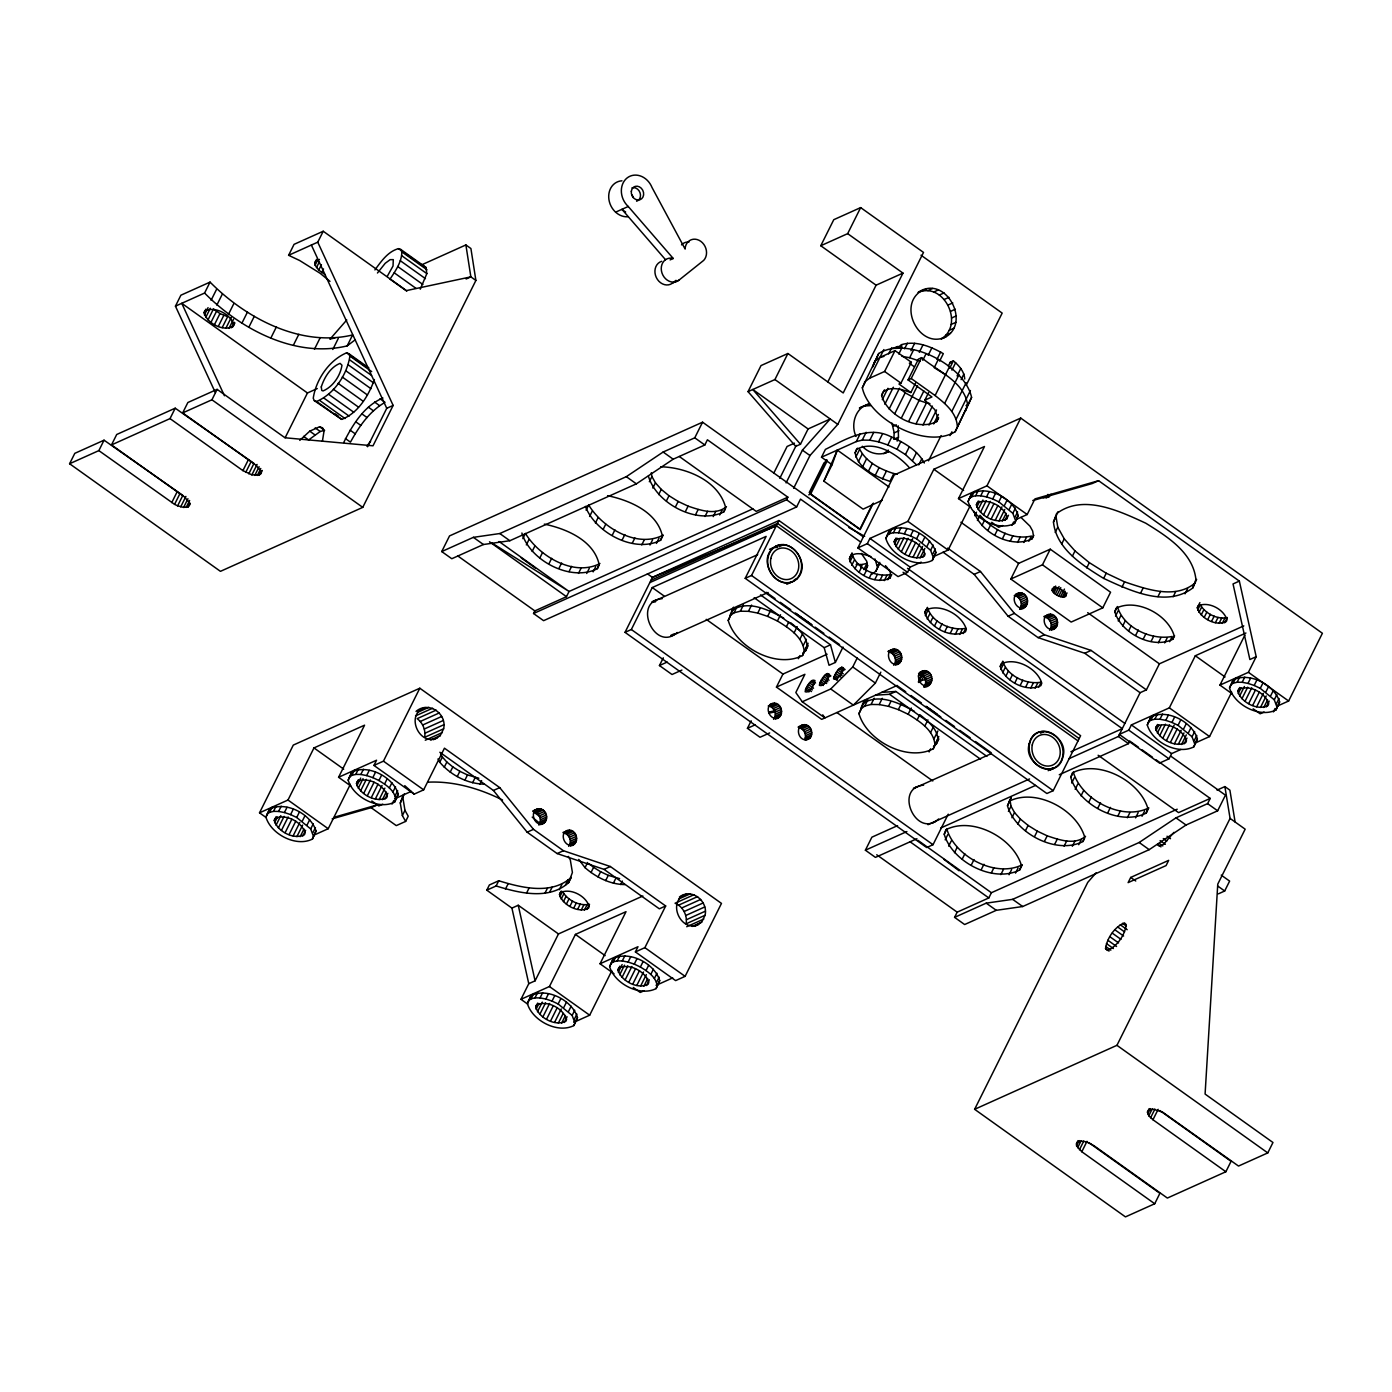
<?xml version="1.0" encoding="UTF-8"?>
<svg xmlns="http://www.w3.org/2000/svg" width="1392" height="1392" viewBox="0 0 1392 1392"><rect width="100%" height="100%" fill="white"/><g stroke="black" fill="none" stroke-linecap="round" stroke-linejoin="round"><path stroke-width="1.5" d="M314.331 400.67L316.593 401.47C334.097 394.058 347.182 374.639 349.897 356.056L348.818 353.655L346.538 352.855C329.051 360.25 315.967 379.685 313.235 398.269L314.331 400.67L341.736 419.392C358.249 413.093 368.689 395.502 374.413 379.494M406.76 291.085L390.004 279.131C395.45 270.935 401.749 262.061 401.853 251.848L400.774 249.446L398.495 248.646C387.898 251.482 381.112 261.522 374.918 269.909M420.262 289.205L426.839 273.615L425.9 267.386L400.774 249.446M833.669 677.939L833.634 678.965C838.088 680.775 842.856 672.04 843.395 667.708C839.132 665.741 834.922 674.128 833.669 677.939L837.149 680.427M1105.526 948.596C1107.075 938.069 1114.487 927.055 1124.405 922.861L1126.302 924.671C1124.753 935.198 1117.341 946.212 1107.44 950.405L1105.526 948.596L1109.024 951.084M436.148 710.129L417.165 718.655C422.872 722.883 425.917 730.313 424.647 737.325L443.63 728.799C447.18 713.557 428.44 700.628 416.034 711.399M544.985 822.098L538.669 824.934C542.671 820.375 539.296 812.232 533.327 811.588L539.661 808.752C548.013 809.518 549.457 823.316 540.479 824.586M568.632 846.319C572.651 841.76 569.258 833.599 563.308 832.973L569.624 830.137C577.976 830.902 579.437 844.683 570.442 845.971M694.051 894.691L675.085 903.234C682.985 906.453 687.631 915.501 686.099 923.818L705.065 915.292C708.458 901.285 691.65 887.487 679.383 897.04M773.587 719.333C777.589 714.775 774.213 706.614 768.262 705.988L774.578 703.151C782.93 703.917 784.375 717.698 775.396 718.985M811.101 736.525L804.767 739.378C807.064 734.611 803.758 728.12 798.416 727.511L804.75 724.658C813.067 725.041 814.668 740.039 805.376 739.796C797.059 739.413 795.458 724.414 804.75 724.658M891.924 423.116L894.221 432.86L893.734 439.315L898.466 437.192L898.188 425.778M893.768 665.306C897.77 660.748 894.395 652.604 888.444 651.961L894.76 649.124C903.112 649.89 904.574 663.688 895.578 664.958M918.198 292.303C947.047 272.989 973.826 328.007 941.183 338.917C964.778 324.649 944.176 281.689 918.407 292.337M930.274 683.977L923.94 686.83C927.942 682.271 924.566 674.111 918.598 673.484L924.932 670.631C934.258 671.762 934.189 686.743 924.166 687.196M1025.921 606.129L1019.605 608.965C1023.607 604.406 1020.214 596.263 1014.263 595.619L1020.58 592.783C1029.923 593.897 1029.836 608.896 1019.831 609.331M1049.568 630.35C1053.57 625.791 1050.194 617.648 1044.226 617.004L1050.56 614.168C1058.912 614.933 1060.356 628.732 1051.378 630.002M322.422 441.16L324.04 431.033L322.579 427.831L319.568 426.77L309.737 431.172L299.767 440.394M805.585 689.405L805.168 691.772C809.622 693.581 814.39 684.847 814.946 680.514C811.049 678.339 807.169 686.186 805.585 689.405L809.065 691.894M819.818 683.002L819.401 685.369C823.855 687.178 828.623 678.443 829.18 674.111C825.282 671.936 821.402 679.801 819.818 683.002L823.298 685.49M433.521 739.674L440.203 735.672L443.63 728.799M694.973 926.167L701.638 922.165L705.065 915.292M897.144 441.107L898.466 437.192M882.302 500.25L863.092 509.141L823.873 481.162L832.068 464.754L837.323 450.103L889.036 486.991M204.067 312.782L204.711 311.025C214.855 305.84 230.637 314.087 233.752 324.754L233.09 326.511C222.946 331.696 207.182 323.449 204.067 312.782L205.877 309.146M325.223 274.763L318.716 270.118L315.114 265.193L315.41 261.278L319.499 259.434M177.637 505.818L183.64 507.401L188.146 506.932L189.956 504.548L189.66 502.825L184.405 496.909L111.499 444.918L170.015 418.609L242.921 470.618L251.882 474.846L259.295 474.95L260.6 473.959L260.826 470.827L255.571 464.928L182.665 412.919L187.868 402.514L217.117 389.36L284.995 437.767L373.004 445.805L393.136 405.42L317.759 242.173L323.222 231.246L406.429 290.597L470.861 276.869L475.89 280.453L362.755 507.367L220.441 571.346L69.6 463.745L74.803 453.34L104.052 440.185L182.839 495.395L177.637 505.818L174.574 504.356L98.849 450.608L69.6 463.745M265.942 817.121L269.578 809.1C285.812 800.8 311.06 813.989 316.036 831.059L312.382 839.08C296.165 847.38 270.918 834.173 265.942 817.121L269.578 809.1M274.259 820.462L274.937 818.635C285.482 813.241 301.89 821.819 305.126 832.921L304.448 834.748C293.886 840.142 277.495 831.563 274.259 820.462L276.173 816.634M312.382 839.08L316.036 831.059M348.174 780.146L351.811 772.125C368.045 763.825 393.275 777.032 398.269 794.101L394.615 802.105C378.38 810.422 353.15 797.216 348.174 780.146L351.811 772.125M356.491 783.505L357.17 781.678C367.714 776.284 384.122 784.862 387.359 795.963L386.68 797.773C376.118 803.184 359.728 794.588 356.491 783.505L358.405 779.659M394.615 802.105L398.269 794.101M332.166 818.844L371.142 807.691L396.285 825.613L405.629 821.419L402.375 815.555L400.287 803.01L403.297 794.884M400.287 803.01L404.393 793.736M521.896 532.997C529.969 560.732 570.981 582.187 597.359 568.684L599.047 564.125C593.705 540.287 566.144 528.664 544.342 524.123M585.458 506.427C595.324 532.684 634.526 553.738 660.608 540.253L662.314 535.694C656.954 511.856 629.393 500.233 607.591 495.674M559.497 894.517L560.141 892.759C570.285 887.574 586.067 895.822 589.181 906.488L588.52 908.245C578.376 913.43 562.612 905.183 559.497 894.517L561.237 891.054M527.672 1004.102L520.973 999.317L528.769 983.692L511.925 908.106L486.782 890.167L496.126 885.973C519.025 892.985 548.883 900.433 568.632 882.65L572.408 872.471L570.32 859.943L568.371 856.428M527.394 1003.597L531.031 995.593C547.265 987.293 572.495 1000.483 577.471 1017.552L573.835 1025.573C557.6 1033.873 532.37 1020.667 527.394 1003.597L531.031 995.593M535.711 1006.955L536.39 1005.128C546.934 999.734 563.342 1008.313 566.579 1019.414L565.9 1021.241C555.338 1026.635 538.948 1018.057 535.711 1006.955L537.625 1003.11M648.394 476.134C656.485 503.869 697.496 525.306 723.875 511.821L725.563 507.262C718.62 480.71 686.204 467.329 660.73 466.79M573.835 1025.573L577.471 1017.552M807.534 644.74L802.523 655.562C776.545 668.839 736.177 647.715 728.207 620.414L733.775 608.113M730.087 615.229L733.514 607.19M609.626 966.64L613.263 958.618C629.497 950.318 654.727 963.525 659.704 980.594L656.067 988.598C639.833 996.916 614.603 983.709 609.626 966.64L613.263 958.618M617.944 969.998L618.622 968.171C629.167 962.777 645.575 971.355 648.794 982.439L648.133 984.266C637.571 989.66 621.18 981.082 617.944 969.998L619.858 966.152M862.327 387.759L878.7 353.498C907.393 335.524 964.847 365.435 971.581 397.416L955.208 431.694C926.515 449.651 869.043 419.74 862.327 387.759L865.163 382.069M878.7 353.498L872.714 366.914L874.802 361.311L879.97 357.379L895.004 350.627L911.342 362.285L900.955 383.131L898.936 384.035L910.873 392.544L915.605 383.078M656.067 988.598L659.704 980.594M897.335 474.22L893.838 473.558L889.94 481.371C876.003 476.673 858.203 468.86 855.123 452.87L856.376 449.512C873.985 439.559 896.709 453.67 908.837 467.068M938.66 417.844L936.764 421.619C917.485 431.485 887.522 415.808 881.606 395.537L882.859 392.213C890.723 385.462 902.225 389.673 910.873 392.544M802.523 655.562L808.091 643.261M802.749 653.039L805.55 650.917L807.256 646.358C806.647 636.144 798.312 628.732 790.778 622.816M891.767 574.565L890.027 578.045C875.829 585.301 853.748 573.748 849.398 558.818L852.043 552.885M885.851 538.46L889.488 530.439C905.722 522.139 930.952 535.346 935.929 552.398L932.292 560.419C916.058 568.719 890.828 555.53 885.851 538.46L889.488 530.439M871.966 574.183L875.864 571.242L879.761 562.333M936.764 421.619L937.999 418.296L934.763 409.596L924.827 400.165L928.603 392.579M894.151 541.801L894.83 539.992C905.374 534.58 921.782 543.176 925.019 554.26L924.34 556.087C913.796 561.481 897.388 552.902 894.151 541.801L896.065 537.973M890.027 578.045L890.445 572.564L888.566 569.171M955.208 431.694L971.581 397.416M965.596 410.849L967.684 405.246C964.465 381.46 937.738 371.42 921.626 357.674L918.459 359.084L908.071 379.929L931.944 396.964L924.827 400.165M938.26 737.986L933.249 748.809C907.271 762.085 866.903 740.962 858.934 713.661L864.502 701.359L867.268 699.271M860.813 708.476L864.241 700.437M932.292 560.419L935.929 552.398M924.81 612.619L925.732 610.166C939.931 602.893 962.011 614.446 966.361 629.375L965.456 631.829C951.258 639.102 929.177 627.548 924.81 612.619L927.42 607.399C931.666 622.311 951.119 631.168 965.787 628.331L963.194 633.551M968.084 501.485L971.72 493.481C987.955 485.164 1013.185 498.371 1018.161 515.44L1014.524 523.462C998.29 531.761 973.06 518.555 968.084 501.485L971.72 493.481M976.384 504.844L977.062 503.017C987.607 497.623 1004.015 506.201 1007.251 517.302L1006.573 519.112C996.028 524.523 979.62 515.945 976.384 504.844L978.298 500.998M919.764 680.253L920.878 677.26M1014.524 523.462L1018.161 515.44M933.249 748.809L938.817 736.49M933.475 746.286L936.277 744.163L937.982 739.604C937.303 728.642 927.925 721.091 919.955 714.792M974.017 511.369C980.229 532.701 1011.775 549.196 1032.064 538.826L1033.369 535.311L1032.655 530.996L1029.958 526.141L1020.997 517.441M1050.995 494.264L1048.733 497.24L1043.095 497.814M1053.466 522.052L1056.58 513.648C1082.959 493.551 1119.429 511.073 1145.738 523.183C1166.809 536.233 1193.066 552.502 1195.919 579.542L1192.787 587.946C1166.426 608.06 1129.939 590.521 1103.647 578.411C1082.558 565.361 1056.302 549.092 1053.466 522.052L1057.937 511.804M1000.239 666.403L1001.144 663.949C1015.342 656.693 1037.423 668.247 1041.79 683.176L1040.868 685.63C1026.67 692.903 1004.589 681.349 1000.239 666.403L1002.832 661.2C1007.095 676.094 1026.548 684.968 1041.199 682.132L1038.606 687.352M944.228 834.26L945.916 829.702C972.295 816.199 1013.306 837.653 1021.397 865.389L1019.692 869.948C993.331 883.433 952.319 861.979 944.228 834.26L946.821 829.04C954.912 856.776 995.924 878.23 1022.302 864.728L1019.692 869.948M1084.681 838.036L1082.959 841.516C1056.58 855.001 1015.568 833.547 1007.477 805.811L1010.905 797.79M1007.477 805.811L1011.218 797.564M1114.801 611.784L1116.106 608.269C1136.394 597.899 1167.923 614.394 1174.152 635.726L1172.847 639.241C1152.559 649.612 1121.012 633.116 1114.801 611.784L1117.393 606.564C1123.483 627.862 1151.271 640.511 1172.203 636.475L1169.611 641.695M1070.744 777.38L1072.432 772.821C1098.81 759.336 1139.822 780.79 1147.895 808.526L1146.208 813.085C1119.829 826.57 1078.835 805.115 1070.744 777.38L1073.336 772.177C1081.427 799.913 1122.439 821.367 1148.8 807.865L1146.208 813.085M1082.959 841.516L1084.646 836.957C1076.555 809.222 1035.561 787.768 1009.183 801.253M1192.787 587.946L1196.633 579.385M1147.286 724.954L1150.94 716.932C1167.157 708.632 1192.405 721.822 1197.381 738.891L1193.744 746.912C1177.51 755.212 1152.263 742.006 1147.286 724.954L1150.94 716.932M1197.294 607.817L1197.955 606.059C1208.099 600.874 1223.864 609.122 1226.978 619.788L1226.335 621.545C1216.19 626.731 1200.409 618.483 1197.294 607.817L1199.904 602.597M1155.604 728.294L1156.282 726.485C1166.827 721.073 1183.235 729.652 1186.471 740.753L1185.793 742.58C1175.248 747.974 1158.84 739.396 1155.604 728.294L1157.518 724.466M1193.744 746.912L1197.381 738.891M1229.519 687.979L1233.173 679.975C1249.39 671.657 1274.637 684.864 1279.613 701.933L1275.977 709.955C1259.743 718.255 1234.495 705.048 1229.519 687.979L1233.173 679.975M1237.836 691.337L1238.515 689.51C1249.059 684.116 1265.467 692.694 1268.704 703.795L1268.025 705.605C1257.481 711.016 1241.072 702.421 1237.836 691.337L1239.75 687.491M1088.735 1142.554L1159.901 1193.327L1154.716 1203.749L1081.81 1151.741L1076.555 1145.842L1076.782 1142.71C1082.263 1138.969 1089.501 1143.041 1094.46 1146.051L1167.366 1198.06L1225.865 1171.751L1231.067 1161.328L1159.901 1110.572M1275.977 709.955L1279.613 701.933M1225.865 1171.751L1152.959 1119.742L1148.783 1115.775L1147.426 1112.121L1149.235 1109.737L1153.742 1109.267L1162.807 1112.295L1238.515 1166.061L1267.781 1152.907L1272.967 1142.501L1205.089 1094.077L1217.756 884.146L1245.161 829.18L1230.076 818.409L1224.873 786.584L1217.043 790.117M343.737 442.465C352.489 425.012 364.182 405.698 382.922 398.008M823.873 481.162L837.323 450.103M98.849 450.608L104.052 440.185M215.395 392.701L175.444 306.153L180.89 295.208L210.053 282.106C245.914 318.263 300.724 347.426 352.611 334.95L347.165 345.895C295.261 358.37 240.468 329.208 204.589 293.051L210.053 282.106M111.499 444.918L116.702 434.495L175.218 408.187L253.988 463.397L248.803 473.819M211.079 300.341L216.543 289.397M204.433 314.94L208.069 307.649M205.772 317.376L210.314 308.258M208.017 319.882L213.463 308.937L219.971 313.583L227.662 316.68L222.198 327.625M216.856 305.074L222.32 294.13M210.992 322.335L216.456 311.39M214.525 324.527L219.971 313.583M170.015 418.609L175.218 408.187M218.335 326.337L223.799 315.392M228.392 314.505L233.856 303.56M225.835 328.321L231.298 317.376M229.001 328.355L233.543 319.238M231.472 327.746L234.204 322.265M233.09 326.511L234.917 322.874M241.999 323.014L247.463 312.069M182.665 412.919L211.932 399.782L217.117 389.36M248.82 327.259L254.284 316.332M329.991 281.358L320.108 273.284L299.68 260.53L288.614 255.293L294.06 244.348L323.222 231.246M171.755 502.599L176.958 492.176M174.574 504.356L179.777 493.951M180.716 506.845L185.919 496.422M183.64 507.401L187.955 498.719M186.163 507.419L189.625 500.476M270.988 337.751L276.451 326.807M188.146 506.932L189.869 503.452M314.766 263.018L316.576 259.382M315.114 265.193L317.846 259.712M316.471 267.612L319.203 262.131M318.716 270.118L321.43 264.654M321.691 272.571L323.518 268.917M293.381 345.233L298.828 334.306M242.921 470.618L248.124 460.195M245.74 472.375L250.943 461.953M251.882 474.846L257.085 464.441M314.453 349.235L319.916 338.291M254.788 475.403L259.121 466.72M257.329 475.438L260.791 468.495M259.295 474.95L261.035 471.47M260.6 473.959L262.322 470.496M285.151 437.732L307.458 392.979L317.272 388.559M332.81 349.462L338.256 338.517M367.575 446.745L386.75 408.291L393.136 405.42M266.22 817.609L259.521 812.824L293.294 745.085L419.81 688.222L721.474 903.408L685.108 976.349L675.625 980.612L635.396 951.919L637.988 946.717L600.039 963.769L614.029 973.756M266.986 814.303L269.578 812.354L272.171 807.134M269.578 812.354L273.528 811.362L276.138 806.159M273.528 811.362L278.591 811.432L281.201 806.212M274.624 822.707L277.495 816.947M259.521 812.824L287.987 800.035L313.966 747.922L364.565 725.18L338.587 777.275L350.836 786.01M276.034 825.23L280.819 815.642M278.591 811.432L284.42 812.528L287.013 807.325M278.365 827.857L284.107 816.338M281.462 830.398L288.161 816.947M284.42 812.528L290.58 814.598L293.19 809.378M285.134 832.677L291.833 819.244M313.426 836.279L310.694 828.936L296.705 817.487L299.297 812.284M289.101 834.556L295.8 821.123M293.12 835.896L299.819 822.463M302.342 821.002L304.935 815.799M296.896 836.609L302.638 825.108M860.621 542.01L800.504 499.119L796.624 506.949L543.593 620.675L533.536 613.507L786.567 499.763L787.855 497.17L707.414 439.785L704.822 444.988L673.189 459.203L636.37 483.842L509.855 540.722L483.424 544.516L451.791 558.731L441.734 551.563L449.529 535.92L702.56 422.194L863.301 536.86M300.185 836.662L304.013 828.971M307.11 824.917L309.703 819.697M302.76 836.018L305.631 830.258M310.694 828.936L313.304 823.733M312.852 832.816L315.445 827.614M349.218 777.345L351.811 775.379L354.403 770.176M314.366 834.939L328.216 828.727L350.349 784.34M351.811 775.379L355.76 774.404L358.37 769.184M355.76 774.404L360.824 774.457L363.434 769.254M356.857 785.749L360.685 778.076M358.266 788.272L363.051 778.667M360.824 774.457L366.653 775.57L369.245 770.35M360.598 790.882L366.34 779.363M635.396 951.919L644.879 947.656L665.672 905.983L610.357 866.52L563.447 850.721L533.484 829.336L499.745 787.628L444.448 748.183L423.655 789.856L414.172 794.119L373.943 765.426L376.553 760.223L338.587 777.275M363.695 793.423L370.394 779.99M366.653 775.57L372.812 777.623L375.422 772.421M373.943 765.426L383.444 761.163L419.81 688.222M367.366 795.719L374.065 782.269M395.659 799.304C394.719 790.291 385.967 784.879 378.937 780.529L381.53 775.309M371.333 797.599L378.032 784.148M375.353 798.938L382.052 785.506M384.575 784.044L387.167 778.824M379.129 799.652L384.871 788.133M382.417 799.687L386.245 792.013M389.342 787.942L391.935 782.739M384.992 799.06L387.863 793.301M392.927 791.978L395.537 786.758M522.818 538.617L525.428 533.397C539.209 556.435 574.252 577.071 599.952 563.482M395.084 795.859L397.677 790.639M392.039 804.071L393.762 800.609M526.333 544.916L528.925 539.696M532.162 551.458L534.754 546.256M402.375 815.555L404.968 810.335L402.88 797.807M405.629 821.419L408.221 816.199L404.968 810.335M539.905 557.809L542.515 552.589M484.103 784.166C467.207 783.713 450.608 775.083 439.768 762.224L442.36 757.004L440.568 753.785M444.239 767.253L446.849 762.05L442.36 757.004M549.074 563.516L551.667 558.314M450.208 772.142L452.818 766.922L446.849 762.05M533.536 613.507L534.841 610.897L566.474 596.681L569.067 591.478L752.898 508.828M586.084 510.185L588.677 504.965C602.458 528.003 637.501 548.639 663.218 535.05L660.608 540.253M559.01 568.232L561.602 563.012M457.255 776.545L459.847 771.325L452.818 766.922M589.582 516.484L592.174 511.264M464.893 780.146L467.503 774.944L478.848 778.215M569.05 571.59L571.642 566.37M595.411 523.027L598.003 517.807M472.619 782.739L475.211 777.519M578.498 573.382L581.09 568.162M603.171 529.378L605.764 524.158M479.892 784.114L481.615 780.634M586.711 573.469L589.321 568.267M593.149 571.868L595.741 566.666M612.323 535.085L614.916 529.882M597.359 568.684L599.082 565.222M649.333 481.754L651.926 476.534L651.299 472.793M622.259 539.783L624.851 534.58M652.831 488.035L655.441 482.833L651.926 476.534M632.299 543.141L634.891 537.938M658.66 494.595L661.27 489.375L655.441 482.833M441.734 551.563L473.367 537.347L499.798 533.536L626.313 476.673L663.131 452.035L694.765 437.819L702.56 422.194M641.747 544.933L644.339 539.731M666.42 500.929L669.013 495.726L661.27 489.375M649.977 545.038L652.57 539.835M656.398 543.437L659.008 538.234M675.572 506.653L678.182 501.451L669.013 495.726M486.782 890.167L489.375 884.964L498.736 880.753C521.617 887.783 551.476 895.213 571.242 877.43L568.632 882.65M496.126 885.973L498.736 880.753M625.025 632.351L652.43 577.384L778.946 520.521L1080.61 735.689L1053.205 790.673L1046.888 793.51L745.207 578.324L766.122 536.39L652.256 587.563L631.342 629.515L625.025 632.351L926.689 847.537L933.023 844.7L948.23 814.181M685.508 511.351L688.118 506.149C699.967 510.081 715.697 515.84 726.467 506.618M786.097 482.902L802.418 450.155L830.224 418.992L808.091 428.945L800.47 444.239L795.719 446.38L748.043 391.622L761.024 365.574L787.907 353.498L843.221 392.944L902.973 273.11L847.658 233.647L820.775 245.74L876.09 285.186L902.973 273.11M820.775 245.74L833.773 219.692L860.656 207.599L923.505 252.422L837.775 424.369L809.97 455.532L793.631 488.279M505.47 889.088L508.063 883.885M695.548 514.709L698.158 509.507M704.996 516.502L707.606 511.299M748.043 391.622L774.926 379.546L787.907 353.498M847.658 233.647L860.656 207.599M713.226 516.606L715.819 511.386M526.559 893.09L529.151 887.887M719.664 515.005L722.257 509.803M723.875 511.821L725.597 508.341M544.898 893.316L547.491 888.096M681.906 670.074L672.023 674.511L659.443 665.55L663.305 657.824M549.683 892.115L552.293 886.913M559.253 889.749L561.846 884.546M565.5 885.016L568.11 879.796M559.862 896.674L562.455 891.472C567.64 900.346 579.281 906.383 589.495 904.261L586.902 909.481M561.202 899.11L563.795 893.89M773.674 473.35L787.089 446.467L794.467 443.161M563.447 901.616L566.039 896.413M566.422 904.069L569.032 898.849M624.886 884.581C610.096 884.442 596.02 877.238 585.023 867.668L587.615 862.466M779.798 478.309L796.224 445.37M827.892 381.826L876.09 285.186M569.954 906.262L572.547 901.059M528.769 983.692L535.085 980.838L558.47 933.945L642.878 895.996M590.991 872.558L593.584 867.355L589.112 863.684M573.765 908.071L576.375 902.851M528.438 1000.796L531.031 998.847L533.623 993.627M577.628 909.359L580.238 904.156M531.031 998.847L534.98 997.855L537.59 992.653M581.264 910.055L583.857 904.835M598.038 876.96L600.631 871.74L593.584 867.355M534.98 997.855L540.044 997.925L542.636 992.705M728.207 620.414L729.773 617.282M584.431 910.09L587.024 904.87M745.207 578.324L751.541 575.488L778.946 520.521M536.077 1009.2L538.948 1003.441M729.878 615.925L734.019 612.793L737.134 606.529M520.973 999.317L549.44 986.528L575.418 934.415L626.017 911.673L600.039 963.769M537.486 1011.723L542.271 1002.118M540.044 997.925L545.855 999.021L548.465 993.801M605.677 880.579L608.287 875.359L619.631 878.63M734.019 612.793L740.353 611.21L743.467 604.963M539.818 1014.35L545.56 1002.832M832.068 464.754L821.506 457.22L825.404 449.407C845.797 439.28 868.921 424.769 891.715 437.14C904.348 442.813 917.659 450.312 924.305 463.014M542.915 1016.873L549.614 1003.441M545.855 999.021L552.032 1001.092L554.642 995.872M740.353 611.21L748.461 611.314L751.576 605.068M613.402 883.154L615.995 877.952M546.586 1019.17L553.285 1005.737M809.204 492.611L824.047 462.84M809.744 492.907L826.135 460.004M826.848 459.673L809.848 493.777L860.134 529.639L873.358 503.104M808.769 494.839L810.666 493.986L827.039 461.152M864.415 382.156L869.582 378.224L883.868 349.566M574.879 1022.772L572.147 1015.429L558.157 1003.98L560.75 998.76M550.553 1021.049L557.252 1007.617M620.675 884.529L622.398 881.066M748.461 611.314L757.753 613.072L760.102 608.391M554.573 1022.389L561.272 1008.956M888.67 353.864L891.785 347.6M563.795 1007.495L566.387 1002.292M558.349 1023.103L563.134 1013.515M869.582 378.224L884.616 371.473L895.004 350.627M561.637 1023.155L565.465 1015.464M568.562 1011.41L571.155 1006.19M899.824 348.331L901.685 344.607C915.953 340.361 931.004 346.66 943.324 353.655L939.617 361.102M564.212 1022.511L567.083 1016.752M757.753 613.072L767.636 616.378L770.75 610.131M898.797 353.986L901.912 347.722M821.506 457.22L856.289 441.577L860.186 433.765M572.147 1015.429L574.739 1010.227M904.591 348.783L907.375 343.198M881.606 395.537L884.442 389.864M855.123 452.87L857.455 448.189M856.289 441.577L862.24 440.098L866.137 432.286M882.302 399.643L887.957 388.281M574.304 1019.309L576.897 1014.089M855.819 457.028L859.717 449.216C866.311 462.231 880.457 469.382 893.838 473.558M910.942 350.732L914.648 343.285M884.86 404.254L893.351 387.202M804.193 651.073C802.679 636.649 788.672 627.966 777.432 621.006L780.547 614.759M901.894 356.282L909.655 357.744L913.552 349.931M858.394 461.674L862.292 453.862M862.24 440.098L869.826 440.185L873.724 432.373M610.67 963.838L613.263 961.872L615.856 956.669M889.123 409.039L899.51 388.194M919.294 352.315L923 344.868M862.709 466.511L866.607 458.699M576.445 1020.353L573.852 1022.32L589.669 1015.203L611.784 970.833M613.263 961.872L617.213 960.898L619.823 955.678M869.826 440.185L878.543 441.838L882.441 434.026M786.445 626.644L788.777 621.946M908.071 379.929L911.221 378.502L921.626 357.674M894.778 413.668L905.183 392.822L900.92 389.36M617.213 960.898L622.276 960.95L624.869 955.747M922.774 360.319L925.889 354.073M618.309 972.242L622.137 964.569M868.434 471.192L872.332 463.379M928.168 355.291L931.892 347.843M619.718 974.765L624.503 965.161M622.276 960.95L628.088 962.063L630.698 956.843M622.05 977.375L627.792 965.857M794.084 632.89L797.198 626.644M878.543 441.838L887.818 444.953L891.715 437.14M901.477 417.844L917.537 385.636M769.672 732.94L760.015 737.273L747.434 728.312L751.175 720.812M875.203 475.42L879.1 467.608M625.147 979.916L631.846 966.483M628.088 962.063L634.265 964.117L636.875 958.914M936.955 359.449L940.679 352.002M938.121 359.849L934.223 367.662L945.499 374.709M628.819 982.213L635.518 968.762M799.826 639.328L802.157 634.648M908.732 421.289L923.853 390.978M897.144 685.456L821.698 719.368L776.44 687.091L782.948 674.076L827.109 654.223M916.632 464.963L905.444 454.558L896.987 449.285L900.885 441.473M882.528 478.883L886.426 471.07M657.111 985.797C656.171 976.784 647.419 971.372 640.39 967.022L642.982 961.802M632.786 984.092L639.485 970.642M872.453 504.026L859.943 529.134L810.666 493.986M803.271 645.54L806.386 639.276M798.382 658.694L799.93 655.562M916.075 423.742L926.463 402.897L929.908 403.558M849.398 558.818L851.991 553.616C856.254 568.51 875.707 577.367 890.375 574.548L887.765 579.751M636.805 985.432L643.504 971.999M646.027 970.537L648.62 965.317M805.55 650.917L808.16 645.697M849.903 561.846L852.496 556.626M948.335 366.044L950.231 362.251L953.381 360.841C958.897 365.452 964.343 371.473 964.726 379.007M921.226 562.142L910.159 567.118L907.567 572.338L898.066 576.601L857.855 547.909L894.221 474.968L1020.719 418.087L1322.4 633.273L1288.627 701.011L1277.786 705.883M905.444 454.558L909.341 446.745M640.581 986.145L646.323 974.626M957.296 426.074C956.461 412.589 944.924 403.297 935.111 395.537L949.396 366.896M949.675 368.271L953.381 360.841M851.782 565.239L854.392 560.019M922.983 425.047L932.431 406.099M643.87 986.18L647.698 978.506M650.795 974.435L653.387 969.232M951.919 370.115L955.643 362.686M646.445 985.536L649.316 979.794M857.855 547.909L867.338 543.646L869.93 538.426L907.88 521.374L933.858 469.261L984.475 446.519L958.496 498.614L970.729 507.349M854.932 568.754L857.524 563.551M928.986 425.117L936.538 409.961M654.379 978.472L656.972 973.252M912.595 460.421L916.493 452.609M860.674 567.64L862.24 564.508L866.99 563.342L863.875 569.589M859.108 572.182L861.7 566.962M957.087 375.91L960.793 368.462M933.684 423.951L938.417 414.485M944.663 403.367L958.949 374.709M656.537 982.334L659.129 977.132M867.755 565.674L866.207 568.806L867.46 565.43L866.764 561.289L861.3 553.407M961.106 379.616L963.89 374.03M918.755 464.911L921.869 458.647M864.032 575.261L866.624 570.041M886.895 535.642L889.471 533.693L892.081 528.473M951.832 411.406L966.118 382.765M869.391 577.784L871.984 572.582M928.499 460.856L941.096 435.574M966.309 385.027L1002.17 313.096L921.017 255.206M889.471 533.693L893.438 532.701L896.03 527.498M875.864 571.242L879.761 563.412L877.169 565.378M874.785 579.594L877.395 574.391M893.438 532.701L898.501 532.771L901.094 527.551M956.147 419.166L970.433 390.508M754.151 597.725L824.186 647.68L829.04 665.272L835.374 662.435L843.03 647.054M894.534 544.063L897.405 538.304M950.023 435.609L951.919 431.816M895.926 546.569L899.754 538.895M879.883 580.568L882.476 575.348M898.501 532.771L904.313 533.867L906.905 528.664M898.258 549.196L904 537.677M884.303 580.621L886.895 575.401M901.372 551.737L908.071 538.286M904.313 533.867L910.49 535.937L913.082 530.735M905.026 554.016L912.682 538.669M776.44 687.091L804.907 674.302L795.824 692.537L802.262 701.777L830.728 688.97L852.757 666.942L857.298 657.824M933.336 557.618L930.604 550.275L916.597 538.826L919.207 533.623M909.011 555.895L915.71 542.462M913.013 557.235L919.712 543.802M922.235 542.341L924.845 537.138M916.789 557.966L922.548 546.447M920.095 558.001L924.88 548.396M927.02 546.256L929.612 541.053M922.652 557.357L924.566 553.529M930.604 550.275L933.197 545.072M932.762 554.155L935.354 548.953M858.934 713.661L861.283 708.963M830.728 688.97L853.348 705.118L875.377 683.089L880.823 672.145M860.604 709.172L864.745 706.04L867.86 699.776M969.11 498.684L971.703 496.718L974.313 491.515M864.745 706.04L871.079 704.456L874.193 698.21M934.276 556.278L948.109 550.066L970.241 505.679M971.703 496.718L975.67 495.743L978.263 490.523M975.67 495.743L980.734 495.796L983.326 490.593M958.496 498.614L986.963 485.825L1020.719 418.087M976.766 507.088L979.637 501.329M871.079 704.456L879.187 704.561L882.302 698.314M974.731 515.684L976.471 512.204M925.315 615.647L927.925 610.427M978.158 509.611L982.943 500.006M980.734 495.796L986.545 496.909L989.138 491.689M927.211 619.022L929.804 613.82M980.49 512.221L986.232 500.702M977.428 520.521L980.02 515.318C992.339 529.343 1012.419 540.444 1031.437 536.059L1028.827 541.262M983.587 514.762L990.304 501.329M879.187 704.561L888.479 706.318L890.828 701.638M930.343 622.555L932.936 617.352M986.545 496.909L992.722 498.98L995.315 493.76M981.917 525.567L984.509 520.347M987.259 517.058L993.958 503.608M934.519 625.982L937.112 620.762M1015.568 520.643L1012.837 513.317L998.83 501.868L1001.44 496.648M991.226 518.938L997.925 505.505M888.479 706.318L898.362 709.624L901.477 703.378M987.885 530.439L990.478 525.236M939.461 629.045L942.053 623.842M995.245 520.277L1001.944 506.845M1004.467 505.383L1007.06 500.18M918.32 682.01L921.434 675.764M999.021 520.991L1004.763 509.472M944.803 631.585L947.395 626.365M918.911 682.532L921.678 680.444L924.01 675.746M994.932 534.841L997.525 529.639M1002.31 521.026L1006.138 513.352M1009.252 509.298L1011.845 504.078M934.919 744.32C933.406 729.895 919.399 721.213 908.141 714.253L911.273 708.006M1004.885 520.399L1006.799 516.554M1006.573 519.112L1008.487 515.284M950.214 633.395L952.807 628.175M1012.837 513.317L1015.429 508.115M1002.571 538.46L1005.163 533.24M955.295 634.352L957.887 629.149M1014.994 517.198L1017.587 511.978M1011.932 525.41L1013.654 521.948M917.171 719.89L919.503 715.192M959.732 634.404L962.324 629.201M1010.279 541.036L1012.889 535.833M1016.334 519.39L1027.174 514.518L1034.969 498.893L1098.584 480.692L1239.35 581.108L1256.193 656.693L1248.398 672.319L1219.949 685.108L1232.181 693.842M924.81 726.137L927.925 719.89M1017.552 542.428L1020.162 537.208M916.945 838.715L875.429 857.385L865.389 850.199L871.879 837.184L897.579 825.63M1023.886 542.497L1026.478 537.295M1046.262 497.866L1047.985 494.386M930.552 732.575L933.667 726.328M1010.818 579.037L1018.613 563.395L1050.247 549.179L1110.572 592.226L1102.777 607.852L1071.161 622.067L1010.818 579.037L1042.451 564.821L1050.247 549.179M1032.064 538.826L1033.804 535.346M933.997 738.787L937.895 730.974M929.108 751.941L930.656 748.809M936.277 744.163L938.887 738.943M1055.188 532.423L1057.781 527.22L1056.058 516.85M1061.644 544.063L1064.254 538.843L1057.781 527.22M1000.744 669.43L1003.336 664.228M1002.623 672.823L1005.215 667.621M1005.755 676.355L1008.365 671.135M1052.143 590.573L1052.282 588.694C1057.154 586.206 1064.723 590.173 1066.22 595.289L1065.907 596.124C1061.156 598.63 1054.684 594.836 1052.143 590.573L1054.022 586.78M1052.787 591.739L1055.623 586.049M1009.948 679.766L1012.541 674.563M1053.866 592.94L1056.702 587.267M1072.414 556.139L1075.007 550.936L1064.254 538.843M1055.293 594.123L1059.068 586.537M1056.98 595.167L1060.774 587.598M1014.872 682.846L1017.465 677.643M1058.825 596.037L1061.661 590.365M1060.669 596.663L1064.445 589.077M1062.427 596.994L1065.245 591.304M1063.94 597.011L1065.82 593.218M1020.214 685.386L1022.824 680.166M1065.124 596.716L1067.02 592.922M945.168 839.863L947.761 834.661M1025.626 687.196L1028.218 681.976M1086.734 567.866L1089.327 562.646L1075.007 550.936M948.665 846.162L951.258 840.959M1030.706 688.153L1033.316 682.95M1035.143 688.205L1037.736 683.002M954.494 852.722L957.087 847.502M962.255 859.055L964.847 853.853M1103.647 578.411L1106.24 573.208L1089.327 562.646M971.407 864.78L974.017 859.577M1170.689 756.1L1225.447 795.163L1217.652 810.805L1186.036 825.021L1149.2 849.659L1022.702 906.523L996.272 910.316L964.639 924.532L954.581 917.363L957.174 912.16L988.807 897.944L991.4 892.724L1177.214 809.204M1008.417 811.432L1011.01 806.229L1010.087 800.609M1121.987 587.093L1124.579 581.873C1146.451 589.164 1175.509 599.778 1195.38 582.743M981.343 869.478L983.953 864.275M1011.914 817.73L1014.524 812.528L1011.01 806.229M1115.514 616.099L1118.107 610.897M991.382 872.836L993.975 867.634M1118.211 620.954L1120.804 615.734M1017.743 824.273L1020.353 819.07L1014.524 812.528M1122.7 625.982L1125.293 620.762M1140.518 593.288L1143.11 588.085M1000.831 874.628L1003.441 869.426M1025.504 830.624L1028.114 825.421L1020.353 819.07M1128.668 630.872L1131.261 625.652M1009.061 874.733L1011.653 869.513M1015.499 873.132L1018.091 867.929M1034.674 836.348L1037.266 831.128L1028.114 825.421M1135.698 635.257L1138.308 630.054M1157.97 596.594L1160.563 591.391M1071.683 783L1074.276 777.797M1143.354 638.876L1145.947 633.673M1044.609 841.046L1047.202 835.826C1059.051 839.776 1074.781 845.536 1085.551 836.296M1075.181 789.299L1077.773 784.096M1173.143 596.785L1175.735 591.583M1151.062 641.468L1153.672 636.248M1054.631 844.405L1057.241 839.202M1081.01 795.841L1083.602 790.639M1158.335 642.843L1160.928 637.623M1185.027 593.827L1187.62 588.625M1164.669 642.913L1167.262 637.71M1068.986 758.675L1118.402 736.472L1140.083 692.711L1146.399 689.875L1159.397 663.827L1243.804 625.878M1064.097 846.197L1066.69 840.977M1088.77 802.192L1091.363 796.99M1172.847 639.241L1174.587 635.761M1180.834 749.47L1171.612 753.611L1169.002 758.831L1159.519 763.094L1119.29 734.402L1128.79 730.139L1131.383 724.919L1169.332 707.867L1195.31 655.754L1245.927 633.012M1072.31 846.301L1074.902 841.081M1059.277 774.735L1128.46 743.641L1129.747 741.031L1138.499 747.278M1078.748 844.7L1081.34 839.48M1097.923 807.917L1100.515 802.697M1197.659 609.974L1200.252 604.772C1205.455 613.628 1217.078 619.684 1227.309 617.561L1224.716 622.763M1198.999 612.393L1201.609 607.19M1201.244 614.916L1203.854 609.696M1148.33 722.135L1150.923 720.186L1153.516 714.966M1204.237 617.352L1206.829 612.149M1107.858 812.615L1110.451 807.395M1150.923 720.186L1154.89 719.194L1157.483 713.992M1207.751 619.562L1210.361 614.342M1154.89 719.194L1159.954 719.264L1162.546 714.044M1155.986 730.539L1158.857 724.78M1211.579 621.354L1214.172 616.151M1157.378 733.062L1161.206 725.389M1117.898 815.973L1120.49 810.753M1159.954 719.264L1165.765 720.36L1168.358 715.157M1215.442 622.659L1218.035 617.439M1159.71 735.689L1165.452 724.171M1154.716 1203.749L1125.449 1216.886L974.626 1109.302L1087.744 882.389L1096.13 872.767M1219.079 623.338L1221.671 618.135M1162.807 738.23L1169.506 724.78M1165.765 720.36L1171.942 722.431L1174.535 717.211M1222.228 623.39L1224.838 618.17M1127.346 817.765L1129.939 812.545M1166.479 740.509L1174.135 725.145M1194.771 744.111L1192.057 736.768L1178.05 725.319L1180.642 720.116M1170.446 742.388L1177.145 728.956M1135.576 817.852L1138.169 812.65M1174.465 743.728L1181.164 730.295M1183.687 728.834L1186.28 723.631M1141.997 816.269L1144.607 811.049M1178.241 744.442L1183.983 732.94M1181.53 744.494L1186.315 734.889M1188.455 732.749L1191.065 727.529M1184.105 743.85L1186.976 738.091M1192.057 736.768L1194.649 731.566M1219.949 685.108L1244.953 634.943M1194.197 740.648L1196.807 735.446M1130.722 877.43L1128.112 882.632L1166.078 865.58L1168.671 860.36L1130.722 877.43L1135.75 881.014M1230.563 685.177L1233.155 683.211L1235.748 678.008M1195.728 742.771L1209.561 736.559L1231.694 692.172M1233.155 683.211L1237.123 682.237L1239.715 677.017M1237.123 682.237L1242.169 682.289L1244.779 677.086M1238.219 693.581L1241.09 687.822M1239.611 696.104L1244.396 686.5M1242.169 682.289L1247.998 683.402L1250.59 678.182M1241.942 698.714L1247.684 687.196M1245.04 701.255L1251.739 687.822M1247.998 683.402L1254.175 685.456L1256.767 680.253M1248.711 703.552L1255.41 690.101M1277.003 707.136L1274.289 699.811L1260.282 688.361L1262.875 683.141M1252.678 705.431L1259.377 691.981M954.581 917.363L986.215 903.147L1012.645 899.354L1139.161 842.491L1175.979 817.852L1207.595 803.636L1210.205 798.416L1155.986 759.754M1256.698 706.771L1263.397 693.338M1265.92 691.876L1268.512 686.656M1260.473 707.484L1266.215 695.965M1263.762 707.519L1267.59 699.845M1270.687 695.774L1273.297 690.571M1266.337 706.892L1269.208 701.133M1274.289 699.811L1276.882 694.591M1276.429 703.691L1279.039 698.471M1273.384 711.904L1275.107 708.441M974.626 1109.302L1116.941 1045.322L1230.076 818.409M1076.26 1144.102L1078 1140.64M1076.555 1145.842L1079.148 1140.622M1077.617 1147.774L1081.097 1140.831M1079.426 1149.792L1083.742 1141.109M1081.81 1151.741L1086.995 1141.318M1218.365 893.855L1224.682 891.002L1229.623 881.101L1221.236 875.133M1147.426 1112.121L1149.148 1108.641M1147.704 1113.844L1150.314 1108.641M1148.783 1115.775L1152.245 1108.832M1150.575 1117.793L1154.908 1109.111M1152.959 1119.742L1158.161 1109.337M379.999 398.773L385.027 402.358C369.472 411.266 358.91 426.752 350.453 442.151L345.425 438.567M377.458 273.006L385.236 263.262L390.143 259.66L393.292 259.625L393.031 266.011L387.202 276.451M1173.943 832.364L1163.573 844.318L1159.397 846.197L1157.483 844.387L1160.98 846.875M797.39 578.463C812.18 563.238 788.707 533.136 771.881 549.092C757.091 564.317 780.564 594.419 797.39 578.463L794.24 579.872M366.809 446.101L370.55 441.403M329.939 339.248L346.782 319.969M319.568 426.77L324.597 430.354L320.212 431.485L308.641 439.942L303.613 436.357M661.687 261.313A12.319 10.405 65.8 0 0 656.293 277.46A12.319 10.405 65.8 0 0 672.11 283.411L676.007 280.331M673.241 258.477L670.735 258.094A12.319 10.405 65.8 0 0 662.018 273.128A12.319 10.405 65.8 0 0 678.426 280.575L703.726 260.356A12.319 10.405 65.8 0 0 700.75 241.303A12.319 10.405 65.8 0 0 685.299 247.15L685.142 249.081L652.048 187.555A18.479 15.608 65.8 0 0 627.061 177.985A18.479 15.608 65.8 0 0 628.244 206.486L673.241 258.477L670.091 259.904M921.365 290.876C896.918 305.718 919.851 350.018 945.916 336.794M421.741 708.841C406.238 718.255 420.784 746.356 437.314 737.969M864.136 405.89L859.386 408.013L869.478 403.837C855.523 406.969 850.321 424.473 856.045 436.462M662.174 598.664C631.811 601.17 654.658 653.039 677.208 632.49M883.833 453.705L888.357 450.103M539.661 808.752C528.334 808.665 533.971 828.083 543.646 823.177M894.76 649.124C883.433 649.037 889.088 668.456 898.745 663.532M683.176 895.334C667.69 904.748 682.219 932.849 698.767 924.462M923.609 785.158C893.264 787.663 916.11 839.533 938.66 818.966M1050.229 769.619L1052.526 767.792M347.165 345.895L354.977 339.979M897.962 347.426L901.685 344.607M397.225 796.903L394.632 798.869L411.232 791.404M966.048 405.646L969.493 403.036M731.774 610.67C747.434 599.343 768.854 609.992 783.731 618.118M850.303 556.365C856.097 551.389 864.589 554.486 870.957 556.609M862.501 703.917C878.161 692.59 899.563 703.238 914.457 711.364M919.433 678.322L923.644 675.137M658.66 983.396L656.084 985.362L672.684 977.897M175.444 306.153L204.589 293.051M288.614 255.293L317.759 242.173M420.784 265.228L465.885 244.94L470.914 248.542L475.89 280.453M466.129 279.009L470.861 276.869L465.885 244.94M615.595 212.176L628.244 206.486M672.597 283.028L678.931 280.192M921.991 290.963L926.741 288.84M927.838 290.632L932.57 288.492M933.754 292.007L938.486 289.884M939.339 295.034L944.089 292.894M944.211 299.471L948.961 297.349M948.039 305.039L952.789 302.917M950.562 311.356L955.312 309.215M951.623 317.985L956.356 315.845M894.969 347.826L901.999 346.173M951.119 324.475L955.869 322.335M949.1 330.391L953.851 328.251M945.707 335.315L950.458 333.175M911.342 362.285L909.324 363.19L914.44 366.844M893.177 426.265L896.344 424.838M894.221 432.86L898.971 430.737M885.416 452.992L888.583 451.565C879.901 456.332 868.782 453.374 862.327 446.258M787.855 497.17L756.239 511.386L679.279 456.489M651.004 580.255L777.519 523.375L1079.183 738.56M649.838 582.587L776.336 525.724L1078.017 740.909M651.961 601.814L655.127 600.387M757.683 554.642L652.883 601.675L655.841 601.501A19.453 16.426 65.8 0 0 652.97 601.988M769.532 549.318L773.5 547.526M774.648 546.934L777.815 545.525M779.085 546.673L783.835 544.55M417.548 710.964L425.152 707.554M417.461 712.443L428.858 707.327M415.529 715.888L432.599 708.215M420.262 721.474L439.246 712.948M422.698 725.006L441.664 716.48M424.299 729.008L443.282 720.482M424.96 733.219L443.944 724.693M425.273 740.231L442.343 732.557M430.702 739.952L440.203 735.672M670.892 635.326L674.041 633.899M671.24 636.005L768.106 592.47M787.872 583.579L791.822 581.804M786.706 584.17L789.873 582.743M659.443 665.55L667.186 662.07M371.142 807.691L377.476 804.837L334.376 817.174M1098.584 480.692L1092.25 483.529L1032.742 500.563M382.765 804.193L378.815 805.968L371.821 800.974M1002.675 525.532L998.708 527.307L991.713 522.331M439.837 752.254L493.429 790.465L499.745 787.628M943.045 552.172L974.156 574.357L980.49 571.52L1014.403 613.385L1044.383 634.752L1091.102 650.429L1146.399 689.875M824.186 647.68L830.502 644.827L835.374 662.435M533.136 810.892L536.303 809.465M888.253 651.247L891.419 649.838M533.171 810.979L537.904 808.856M769.672 704.665L774.578 703.151M888.27 651.352L893.02 649.229M1015.673 594.314L1020.58 592.783M535.102 812.006L541.418 809.17M770.02 706.405L776.353 703.552M890.201 652.378L896.535 649.525M1016.021 596.037L1022.354 593.201M536.755 812.911L543.089 810.057M771.69 707.31L778.006 704.456M891.872 653.283L898.205 650.429M1017.691 596.942L1024.025 594.106M538.217 814.233L544.55 811.397M773.152 708.632L779.468 705.779M893.333 654.605L899.65 651.752M1019.153 598.264L1025.469 595.428M539.365 815.903L545.681 813.05M774.283 710.285L780.616 707.449M894.464 656.258L900.798 653.422M1020.301 599.935L1026.617 597.081M540.113 817.783L546.447 814.929M775.048 712.182L781.364 709.328M895.23 658.155L901.546 655.301M1021.049 601.814L1027.366 598.978M540.427 819.766L546.76 816.913M775.361 714.148L781.678 711.312M895.543 660.121L901.859 657.285M1021.363 603.797L1027.679 600.944M747.434 728.312L755.351 724.762M540.287 821.698L546.604 818.861M775.205 716.097L781.538 713.243M895.387 662.07L901.72 659.216M1021.206 605.729L1027.54 602.893M539.678 823.455L546.012 820.619M774.596 717.854L780.929 715.018M894.795 663.827L901.111 660.991M1020.614 607.504L1026.931 604.65M775.17 718.62L779.92 716.48M895.352 664.593L900.102 662.453M493.429 790.465L527.15 832.19L533.484 829.336M974.156 574.357L1008.086 616.221L1014.403 613.385M563.134 832.364L569.624 830.137M798.26 726.902L803.01 724.762M920.025 672.162L924.932 670.631M1044.07 616.395L1050.56 614.168M565.065 833.39L571.399 830.537M800.191 727.912L806.507 725.075M920.373 673.902L926.689 671.048M1046.001 617.422L1052.317 614.585M918.268 675.955L922.113 674.233M566.735 834.295L573.069 831.442M801.862 728.816L808.178 725.98M922.043 674.789L928.36 671.953M1047.671 618.326L1053.988 615.473M568.197 835.618L574.513 832.764M803.306 730.139L809.639 727.303M923.488 676.129L929.821 673.276M1049.116 619.649L1055.449 616.813M569.328 837.271L575.662 834.434M804.454 731.809L810.788 728.973M924.636 677.782L930.97 674.946M1050.264 621.319L1056.598 618.466M875.464 695.2L889.54 694.295L895.874 691.459L986.911 756.395M570.094 839.167L576.41 836.314M805.202 733.688L811.536 730.852M925.402 679.661L931.718 676.825M1051.03 623.198L1057.346 620.345M570.407 841.133L576.723 838.297M805.516 735.672L811.849 732.836M925.715 681.645L932.031 678.809M1051.343 625.182L1057.659 622.328M570.25 843.082L576.584 840.229M805.376 737.603L811.693 734.767M925.558 683.594L931.874 680.74M1051.186 627.113L1057.502 624.277M569.659 844.84L575.975 842.003M924.949 685.351L931.283 682.515M1050.577 628.871L1056.911 626.035M570.215 845.605L574.966 843.465M805.342 740.144L810.092 738.004M1051.151 629.636L1055.902 627.514M527.15 832.19L557.131 853.557L563.447 850.721M1008.086 616.221L1038.049 637.606L1044.383 634.752M511.925 908.106L518.242 905.252L558.47 933.945M1239.35 581.108L1233.034 583.944L1249.877 659.53L1256.193 656.693M557.131 853.557L604.041 869.374L610.357 866.52M1038.049 637.606L1084.768 653.266L1091.102 650.429M913.413 788.29L916.58 786.88M914.37 788.22L991.452 753.577M1040.537 733.166L1043.704 731.757M680.897 896.605L686.587 894.029M678.913 898.936L690.293 893.821M665.672 905.983L659.338 908.819L604.041 869.374M678.617 905.148L697.601 896.605M681.715 907.967L700.698 899.441M684.151 911.499L703.117 902.973M685.751 915.501L704.717 906.975M686.413 919.712L705.396 911.168M1070.9 751.75L1122.3 728.66L903.06 572.269M686.708 926.724L703.795 919.051M692.155 926.446L701.638 922.165M865.389 850.199L906.888 831.546M927.977 824.69L931.144 823.264M932.692 822.498L1029.558 778.946M1048.159 770.663L1053.274 768.297M932.048 823.142L935.215 821.715M1050.664 769.828L1053.814 768.401M940.661 828.049L1035.544 785.401M644.218 990.686L640.268 992.461L633.273 987.467M1264.11 712.025L1260.16 713.8L1253.165 708.824M1210.205 798.416L1178.572 812.632L1098.131 755.247M776.336 525.724L652.43 577.384L647.402 573.8M892.777 348.435L898.118 346.399M1018.84 592.888C1009.374 595.48 1015.951 611.61 1024.564 607.208M772.838 703.238C763.373 705.848 769.95 721.978 778.563 717.559M1048.82 614.272C1039.354 616.865 1045.914 632.995 1054.544 628.592M923.192 670.735C913.726 673.328 920.286 689.475 928.916 685.055M567.884 830.224C558.418 832.816 564.995 848.963 573.608 844.544M879.97 357.379L883.937 356.404M921.678 680.444L926.428 679.261M330.704 338.882L334.863 338.012M769.202 711.991L775.553 710.633M768.697 713.226L775.048 711.869M881.797 692.363L895.874 691.459M895.317 348.418L899.197 348.191M864.745 405.977L870.557 405.629M774.544 547.561L777.502 547.387M856.167 564.439L862.24 564.508M427.796 782.182C453.792 780.912 479.457 788.498 502.547 800M909.655 357.744L919.938 361.189M926.463 402.897L919.138 400.444L905.183 392.822M425.9 267.386L418.609 263.001M887.818 444.953L896.987 449.285M992.722 498.98L998.83 501.868M1106.24 573.208L1124.579 581.873M1254.175 685.456L1260.282 688.361M910.49 535.937L916.597 538.826M848.894 527.568L864.676 536.32M1171.942 722.431L1178.05 725.319M678.182 501.451L688.118 506.149M767.636 616.378L777.432 621.006M898.362 709.624L908.141 714.253M1037.266 831.128L1047.202 835.826M459.847 771.325L467.503 774.944M600.631 871.74L608.287 875.359M372.812 777.623L378.937 780.529M634.265 964.117L640.39 967.022M290.58 814.598L296.705 817.487M552.032 1001.092L558.157 1003.98M521.252 557.931L535.415 568.145M943.863 859.316L959.105 870.783M811.901 624.886L795.25 613.002M940.835 717.002L925.976 706.249M540.079 816.721L533.467 811.884M491.428 542.706L569.067 591.478L499.049 541.523M911.221 378.502L935.111 395.537M884.616 371.473L900.955 383.131M986.963 485.825L1027.174 514.518M1248.398 672.319L1288.627 701.011M933.858 469.261L963.595 490.471M1195.31 655.754L1225.047 676.964M1042.451 564.821L1102.777 607.852M774.926 379.546L837.775 424.369M960.898 522.244L1018.613 563.395M1087.691 612.671L1159.397 663.827M808.091 428.945L752.776 389.499L800.47 444.239M947.639 548.1L980.49 571.52M907.88 521.374L948.109 550.066M1169.332 707.867L1209.561 736.559M802.418 450.155L809.97 455.532M1084.768 653.266L1140.083 692.711M1224.873 786.584L1229.902 790.169L1235.104 821.993M869.93 538.426L910.159 567.118M1131.383 724.919L1171.612 753.611M907.48 568.354L1124.753 723.353M867.338 543.646L907.567 572.338M1128.79 730.139L1169.002 758.831M1141.997 749.766L1152.489 757.248M786.567 499.763L796.624 506.949M1118.402 736.472L1128.46 743.641M694.765 437.819L704.822 444.988M1207.595 803.636L1217.652 810.805M398.495 248.646L401.853 251.047M405.211 253.431L415.268 260.6M401.853 251.848L426.996 269.787M401.696 255.693L426.839 273.615M400.304 260.704L425.447 278.644M663.131 452.035L673.189 459.203M1175.979 817.852L1186.036 825.021M397.764 266.551L422.89 284.49M394.249 272.832L416.034 288.388M1167.035 836.227L1170.515 838.697M1163.294 838.541L1166.774 841.029M1160.11 840.611L1165.348 844.335M1159.327 843.448L1162.807 845.936M1217.826 886.112L1224.682 891.002M626.313 476.673L636.37 483.842M1139.161 842.491L1149.2 849.659M751.541 575.488L1053.205 790.673M766.313 592.331L775.031 598.56M780.268 602.284L790.726 609.748M795.963 613.472L811.658 624.677M815.138 627.166L823.855 633.377M829.093 637.101L839.55 644.566M897.005 685.56L905.722 691.772M910.942 695.495L921.417 702.96M926.637 706.701L937.112 714.148M945.829 720.377L954.547 726.589M959.767 730.33L970.224 737.795M975.461 741.518L991.156 752.707M760.484 594.889L830.502 644.827M852.757 666.942L875.377 683.089M889.54 694.295L980.594 759.232M841.638 667.099L845.118 669.569M840.542 667.742L844.022 670.231M839.324 668.786L842.804 671.257M838.036 670.126L843.256 673.85M836.783 671.692L842.003 675.416M835.652 673.38L840.872 677.104M834.713 675.05L838.21 677.539M834.052 676.616L837.532 679.087M827.405 673.484L830.885 675.973M826.309 674.146L829.789 676.634M825.091 675.172L828.571 677.66M823.803 676.529L829.023 680.253M822.55 678.095L827.77 681.819M821.419 679.766L826.639 683.489M820.497 681.454L823.977 683.924M812.075 680.549L815.555 683.02M810.857 681.575L814.337 684.064M348.818 353.655L368.915 367.993M809.57 682.915L813.05 685.403M346.538 352.855L359.954 362.425M363.312 364.808L366.653 367.192M349.897 356.056L371.681 371.594M808.317 684.481L813.537 688.222M349.74 359.902L371.525 375.44M807.186 686.169L812.406 689.893M806.264 687.839L811.484 691.563M706.231 619.353L782.948 674.076M836.905 712.565L932.797 780.964M348.348 364.913L373.491 382.835M652.256 587.563L664.001 595.933M1122.544 923.348L1126.024 925.837M345.808 370.759L370.951 388.699M1120.229 924.74L1127.207 929.717M802.262 701.777L824.882 717.907L822.742 714.827M1117.619 926.933L1124.597 931.909M342.293 377.041L367.436 394.98M1114.905 929.804L1123.622 936.016M374.552 402.044L379.581 405.629M1112.243 933.127L1120.96 939.339M338.047 383.339L363.19 401.279M368.41 407.23L373.439 410.814M1109.842 936.694L1118.559 942.906M1107.858 940.261L1116.575 946.473M333.367 389.221L358.51 407.143M1106.414 943.567L1113.391 948.544M362.007 413.963L367.036 417.548M1105.631 946.421L1110.851 950.144M328.564 394.267L353.707 412.189M323.971 398.147L349.096 416.086M355.76 421.793L360.789 425.378M319.882 400.6L345.025 418.54M307.458 392.979L181.76 303.317L224.443 395.763M335.037 413.807L338.378 416.191M316.593 401.47L341.736 419.392M499.798 533.536L509.855 540.722M1012.645 899.354L1022.702 906.523M631.342 629.515L933.023 844.7M350.105 430.18L355.134 433.765M917.92 840.316L991.4 892.724M489.514 541.801L566.474 596.681M910.107 841.812L988.807 897.944M473.367 537.347L483.424 544.516M986.215 903.147L996.272 910.316M315.184 427.901L320.212 431.485M309.737 431.172L314.766 434.756M457.898 556.017L534.841 610.897M876.734 854.775L957.174 912.16M211.932 399.782L362.755 507.367M1116.941 1045.322L1267.781 1152.907M383.444 761.163L423.655 789.856M644.879 947.656L685.108 976.349M313.966 747.922L343.702 769.132M575.418 934.415L605.137 955.625M287.987 800.035L328.216 828.727M549.44 986.528L589.669 1015.203M950.231 362.251L951.275 363.121M532.214 817.139L540.079 823.577M404.759 785.645L414.172 794.119M885.416 565.639L887.504 567.988M585.023 867.668L578.741 859.403M665.515 259.695L621.928 209.322A18.479 15.608 65.8 0 0 625.669 212.002M874.942 558.94L877.412 567.031M437.958 758.988L439.768 762.224M311.373 245.044L386.75 408.291M518.242 905.252L535.085 980.838M681.541 244.87A12.319 10.405 65.8 0 1 688.988 242.051M627.653 216.787A18.479 15.608 65.8 0 1 608.948 199.717A18.479 15.608 65.8 0 1 621.963 180.803M632.194 195.071A9.796 8.282 65.8 0 1 633.064 197.473M631.968 187.833A7.099 6.003 65.8 0 1 640.042 192.757A7.099 6.003 65.8 0 1 636.631 201.231M321.274 386.941L321.796 390.473L323.083 390.926C333.001 386.732 340.414 375.736 341.962 365.191L340.066 363.382C330.443 367.14 324.319 377.458 321.274 386.941M1029.227 743.815C1022.546 764.626 1057.537 781.434 1062.949 756.726C1069.63 735.898 1034.639 719.107 1029.227 743.815M631.324 191.296A7.099 6.003 65.8 0 0 639.781 199.804A7.099 6.003 65.8 0 0 641.277 188.216A7.099 6.003 65.8 0 0 631.324 191.296M1032.255 744.981A16.199 13.694 65.8 0 0 1050.386 765.826A16.199 13.694 65.8 0 0 1055.606 740.005A16.199 13.694 65.8 0 0 1032.255 744.981M1029.506 743.92A19.453 16.426 65.8 0 0 1051.238 768.923A19.453 16.426 65.8 0 0 1057.52 737.951A19.453 16.426 65.8 0 0 1029.506 743.92M770.82 558.488A16.199 13.694 65.8 0 0 788.933 579.333A16.199 13.694 65.8 0 0 794.153 553.511A16.199 13.694 65.8 0 0 770.82 558.488M768.053 557.426A19.453 16.426 65.8 0 0 789.786 582.43A19.453 16.426 65.8 0 0 796.067 551.458A19.453 16.426 65.8 0 0 768.053 557.426"/></g></svg>
